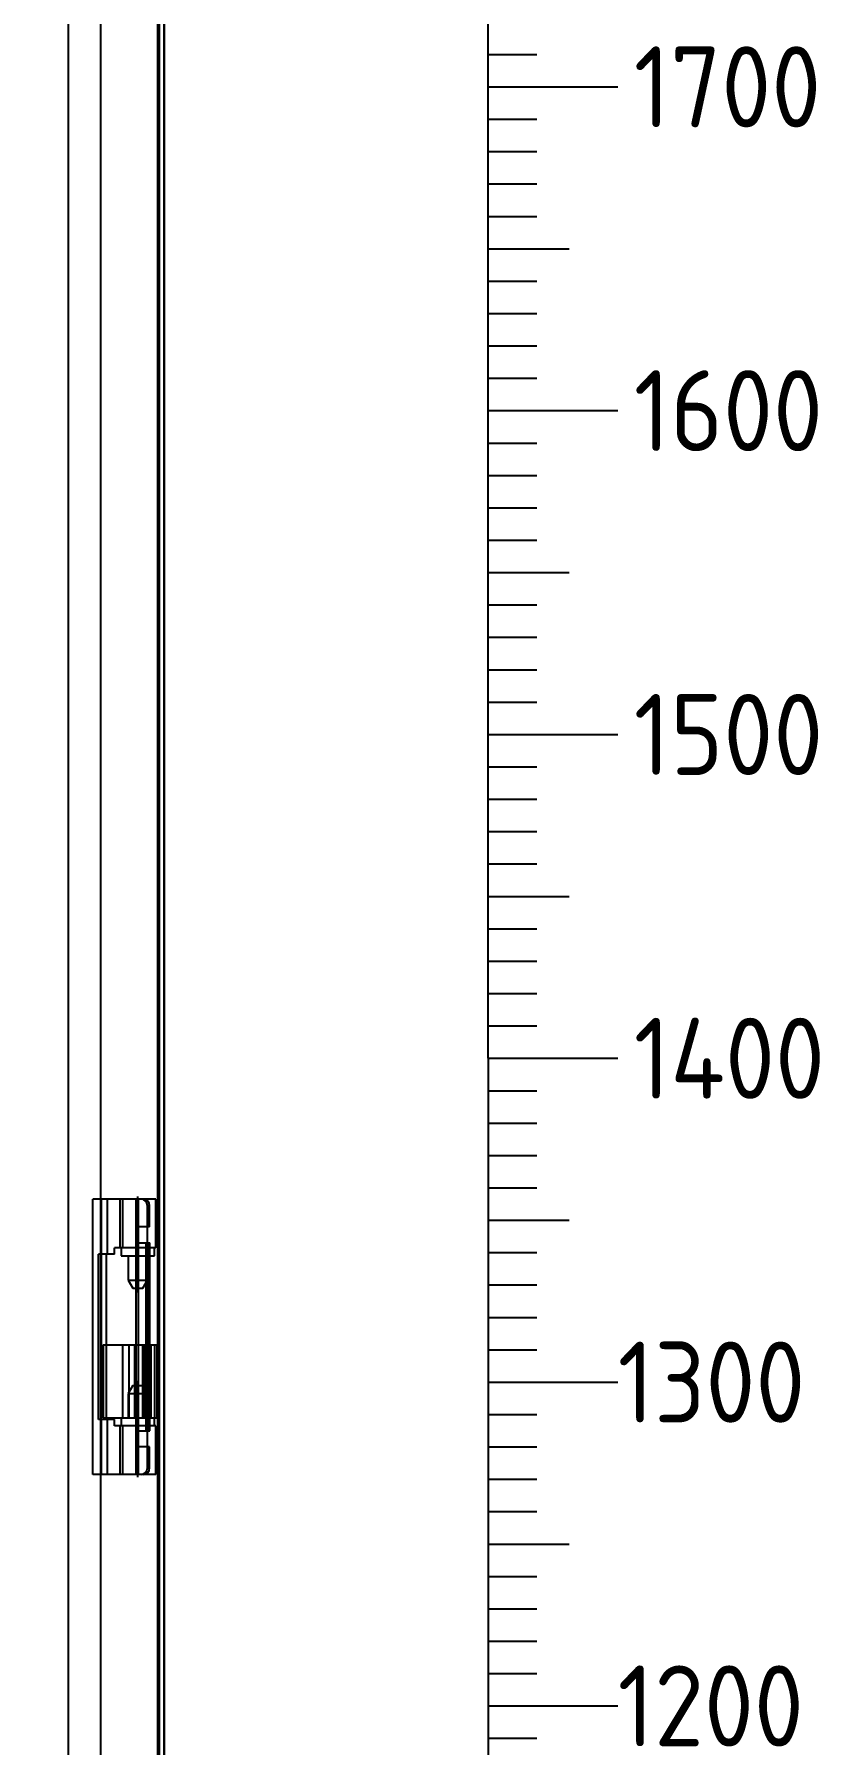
# Model space of a CAD drawing. Header units: millimetres. Extents: x 37984 to 70752, y 14140 to 37584.
# Drawn here: x 39962 to 40204, y 27957 to 28485 of the extents above; entities that cross this region are included whole.
import ezdxf
from ezdxf.enums import TextEntityAlignment as Align

# ---------------------------------------------------------------- set-up
doc = ezdxf.new("R2010")
doc.units = ezdxf.units.MM
doc.set_wipeout_variables(frame=1)
doc.layers.add('! NO PLOT !', color=7, linetype='Continuous', true_color=0xff75dd, plot=False)
doc.layers.add('000-PI-ORMAR', color=2, linetype='Continuous')
doc.styles.add('PI0', font='isocpeur.ttf', dxfattribs={"width": 0.9})

# ---------------------------------------------------------------- blocks, each defined once
blk = doc.blocks.new('skala_2300')
for p, q in [((0, 1400), (0, 2300)), ((0, 1710), (15, 1710)), ((0, 1700), (40, 1700)), ((0, 1690), (15, 1690)), ((0, 1680), (15, 1680)), ((0, 1670), (15, 1670)), ((0, 1660), (15, 1660)), ((0, 1650), (25, 1650)), ((0, 1640), (15, 1640)), ((0, 1630), (15, 1630)), ((0, 1620), (15, 1620)), ((0, 1610), (15, 1610)), ((0, 1600), (40, 1600)), ((0, 1590), (15, 1590)), ((0, 1580), (15, 1580)), ((0, 1570), (15, 1570)), ((0, 1560), (15, 1560)), ((0, 1550), (25, 1550)), ((0, 1540), (15, 1540)), ((0, 1530), (15, 1530)), ((0, 1520), (15, 1520)), ((0, 1510), (15, 1510)), ((0, 1500), (40, 1500)), ((0, 1490), (15, 1490)), ((0, 1480), (15, 1480)), ((0, 1470), (15, 1470)), ((0, 1460), (15, 1460)), ((0, 1450), (25, 1450)), ((0, 1440), (15, 1440)), ((0, 1430), (15, 1430)), ((0, 1420), (15, 1420)), ((0, 1410), (15, 1410)), ((0, 1400), (40, 1400)), ((0, 1400), (0, 540)), ((0, 1400), (40, 1400)), ((0, 1390), (15, 1390)), ((0, 1380), (15, 1380)), ((0, 1370), (15, 1370)), ((0, 1360), (15, 1360)), ((0, 1350), (25, 1350)), ((0, 1340), (15, 1340)), ((0, 1330), (15, 1330)), ((0, 1320), (15, 1320)), ((0, 1310), (15, 1310)), ((0, 1300), (40, 1300)), ((0, 1290), (15, 1290)), ((0, 1280), (15, 1280)), ((0, 1270), (15, 1270)), ((0, 1260), (15, 1260)), ((0, 1250), (25, 1250)), ((0, 1240), (15, 1240)), ((0, 1230), (15, 1230)), ((0, 1220), (15, 1220)), ((0, 1210), (15, 1210)), ((0, 1200), (40, 1200)), ((0, 1200), (40, 1200)), ((0, 1200), (40, 1200)), ((0, 1190), (15, 1190))]:
    blk.add_line(p, q)
at = {"style": 'PI0', "width": 0.9}
for s, p in [('1700', (44.97, 1700)), ('1600', (44.97, 1600)), ('1500', (44.97, 1500)), ('1400', (44.97, 1400)), ('1300', (40, 1300)), ('1200', (40, 1200))]:
    blk.add_text(s, height=25, dxfattribs=at).set_placement(p, align=Align.MIDDLE_LEFT)

msp = doc.modelspace()

# ---------------------------------------------------------------- block references
msp.add_blockref('skala_2300', (40101.672, 26768.904))

# ---------------------------------------------------------------- wipeouts: each hides what was drawn before it
msp.add_wipeout([(39609.672, 28763.904), (40001.672, 28763.904), (40001.672, 26766.904), (39609.672, 26766.904)]).dxf.layer = '000-PI-ORMAR'

# ---------------------------------------------------------------- next in the draw order: linework, layer by layer
at = {"layer": '! NO PLOT !'}
for p, q in [((39982.184, 26788.404), (39982.184, 28749.904)), ((39972.184, 26803.404), (39972.184, 28734.904))]:
    msp.add_line(p, q, dxfattribs=at)
at = {"layer": '000-PI-ORMAR'}
for p, q in [((39999.684, 28759.404), (39999.684, 26778.904)), ((40000.172, 28761.404), (40000.172, 26776.904)), ((40001.672, 28761.404), (40001.672, 26776.904)), ((40001.684, 26776.904), (40001.684, 28761.404)), ((40001.684, 26776.904), (40001.684, 28761.404)), ((39979.684, 28040.404), (39979.684, 28125.404)), ((39999.127, 28125.404), (39979.684, 28125.404)), ((39982.167, 28108.404), (39982.167, 28125.404)), ((39982.372, 28040.404), (39982.372, 28125.404)), ((39984.265, 28108.404), (39984.265, 28125.404)), ((39988.027, 28125.404), (39988.027, 28110.404)), ((39988.94, 28110.404), (39988.94, 28125.404)), ((39993.048, 28040.404), (39993.048, 28125.404)), ((39993.577, 28096.554), (39993.577, 28126.254)), ((39993.577, 28110.404), (39993.577, 28125.404)), ((39993.795, 28040.404), (39993.795, 28125.404)), ((39999.127, 28110.404), (39999.127, 28125.404)), ((39996.555, 28123.404), (39997.202, 28123.404)), ((39996.555, 28042.404), (39996.555, 28123.404)), ((39997.202, 28116.904), (39997.202, 28123.404)), ((39997.202, 28116.904), (39993.048, 28116.904)), ((39996.559, 28048.904), (39996.559, 28116.904)), ((39981.439, 28057.404), (39981.439, 28108.404)), ((39986.363, 28108.404), (39981.439, 28108.404)), ((39983.901, 28057.404), (39983.901, 28108.404)), ((39999.127, 28110.404), (39986.363, 28110.404)), ((39986.363, 28108.404), (39986.363, 28110.404)), ((39988.477, 28110.404), (39988.477, 28107.904)), ((39993.048, 28111.904), (39997.283, 28111.904)), ((39996.13, 28053.904), (39996.13, 28111.904)), ((39996.849, 28053.904), (39996.849, 28111.904)), ((39997.283, 28053.904), (39997.283, 28111.904)), ((39998.677, 28107.904), (39998.677, 28110.404)), ((39988.477, 28107.904), (39998.677, 28107.904)), ((39990.627, 28107.904), (39990.627, 28100.415)), ((39996.527, 28100.415), (39996.527, 28107.904)), ((39990.627, 28100.415), (39992.077, 28097.904)), ((39990.627, 28100.415), (39996.527, 28100.415)), ((39992.077, 28097.904), (39995.077, 28097.904)), ((39995.077, 28097.904), (39996.527, 28100.415)), ((39982.884, 28080.404), (39999.684, 28080.404)), ((39982.884, 28080.404), (39982.884, 28057.904)), ((39988.834, 28080.404), (39988.834, 28057.904)), ((39990.834, 28080.404), (39990.834, 28057.904)), ((39992.505, 28080.404), (39992.505, 28057.904)), ((39992.862, 28080.404), (39992.862, 28057.904)), ((39995.005, 28080.404), (39995.005, 28057.904)), ((39995.362, 28080.404), (39995.362, 28057.904)), ((39995.723, 28080.404), (39995.723, 28057.904)), ((39996.847, 28080.404), (39996.847, 28057.904)), ((39997.602, 28080.404), (39997.602, 28057.904)), ((39997.723, 28057.904), (39997.723, 28080.404)), ((39998.726, 28080.404), (39998.726, 28057.904)), ((39999.482, 28080.404), (39999.482, 28057.904)), ((39992.077, 28067.904), (39990.627, 28065.392)), ((39992.077, 28067.904), (39995.077, 28067.904)), ((39993.577, 28039.554), (39993.577, 28069.254)), ((39996.527, 28065.392), (39995.077, 28067.904)), ((39990.627, 28065.392), (39996.527, 28065.392)), ((39990.627, 28065.392), (39990.627, 28057.904)), ((39996.527, 28057.904), (39996.527, 28065.392)), ((39986.363, 28057.404), (39981.439, 28057.404)), ((39982.167, 28040.404), (39982.167, 28057.404)), ((39982.884, 28057.904), (39999.684, 28057.904)), ((39984.265, 28040.404), (39984.265, 28057.404)), ((39986.363, 28055.404), (39986.363, 28057.404)), ((39999.127, 28055.404), (39986.363, 28055.404)), ((39988.027, 28055.404), (39988.027, 28040.404)), ((39988.477, 28057.904), (39988.477, 28055.404)), ((39988.94, 28040.404), (39988.94, 28055.404)), ((39993.577, 28040.404), (39993.577, 28055.404)), ((39998.677, 28055.404), (39998.677, 28057.904)), ((39999.127, 28040.404), (39999.127, 28055.404)), ((39993.048, 28053.904), (39997.283, 28053.904)), ((39997.202, 28048.904), (39993.048, 28048.904)), ((39997.202, 28042.404), (39997.202, 28048.904)), ((39999.127, 28040.404), (39979.684, 28040.404)), ((39996.555, 28042.404), (39997.202, 28042.404))]:
    msp.add_line(p, q, dxfattribs=at)
for centre, start_param, end_param in [((39994.623, 28123.404), 4.712389, 6.2831853), ((39995.27, 28123.404), 4.712389, 6.2831853), ((39994.623, 28042.404), 3.1415927, 4.712389), ((39995.27, 28042.404), 3.1415927, 4.712389)]:
    msp.add_ellipse(centre, major_axis=(0, 2), ratio=0.9659258, start_param=start_param, end_param=end_param, dxfattribs=at)

doc.saveas('drawing.dxf')
